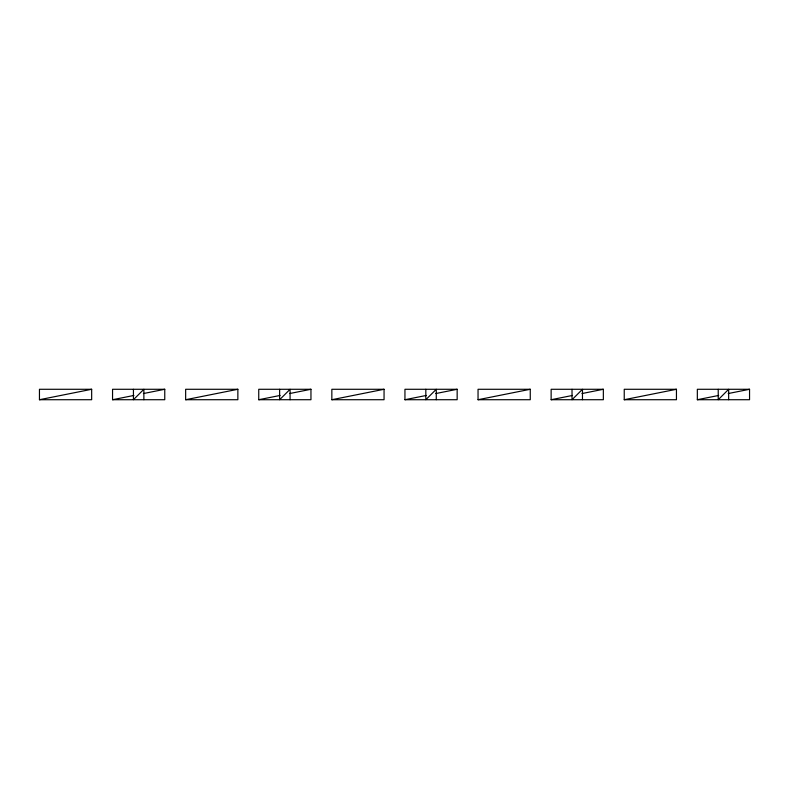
<?xml version="1.0" encoding="UTF-8"?>
<svg xmlns="http://www.w3.org/2000/svg" width="789" height="789" viewBox="0 0 789 789"><rect width="100%" height="100%" fill="white"/><g stroke="black" fill="none" stroke-linecap="round" stroke-linejoin="round"><path stroke-width="1.18" d="M39.45 399.717L91.662 389.283L91.662 399.717L39.45 399.717L39.45 389.283L91.662 389.283M112.551 399.717L164.763 399.717L164.763 389.283L112.551 389.283L112.551 399.717L133.913 395.447M143.401 393.553L164.763 389.283M185.652 399.717L237.864 389.283L237.864 399.717L185.652 399.717L185.652 389.283L237.864 389.283M258.743 399.717L310.955 399.717L310.955 389.283L258.743 389.283L258.743 399.717L280.105 395.447M289.602 393.553L310.955 389.283M331.844 399.717L384.056 389.283L384.056 399.717L331.844 399.717L331.844 389.283L384.056 389.283M404.944 399.717L457.156 399.717L457.156 389.283L404.944 389.283L404.944 399.717L426.307 395.447M435.794 393.553L457.156 389.283M478.045 399.717L530.257 389.283L530.257 399.717L478.045 399.717L478.045 389.283L530.257 389.283M551.136 399.717L603.348 399.717L603.348 389.283L551.136 389.283L551.136 399.717L572.498 395.447M581.996 393.553L603.348 389.283M624.237 399.717L676.449 389.283L676.449 399.717L624.237 399.717L624.237 389.283L676.449 389.283M697.338 399.717L749.55 399.717L749.55 389.283L697.338 389.283L697.338 399.717L718.7 395.447M728.188 393.553L749.55 389.283M728.661 399.717L728.661 389.283L718.227 399.717L718.227 389.283M582.469 399.717L582.469 389.283L572.025 399.717L572.025 389.283M436.268 399.717L436.268 389.283L425.823 399.717L425.823 389.283M290.076 399.717L290.076 389.283L279.631 399.717L279.631 389.283M143.874 399.717L143.874 389.283L133.43 399.717L133.43 389.283"/></g></svg>
